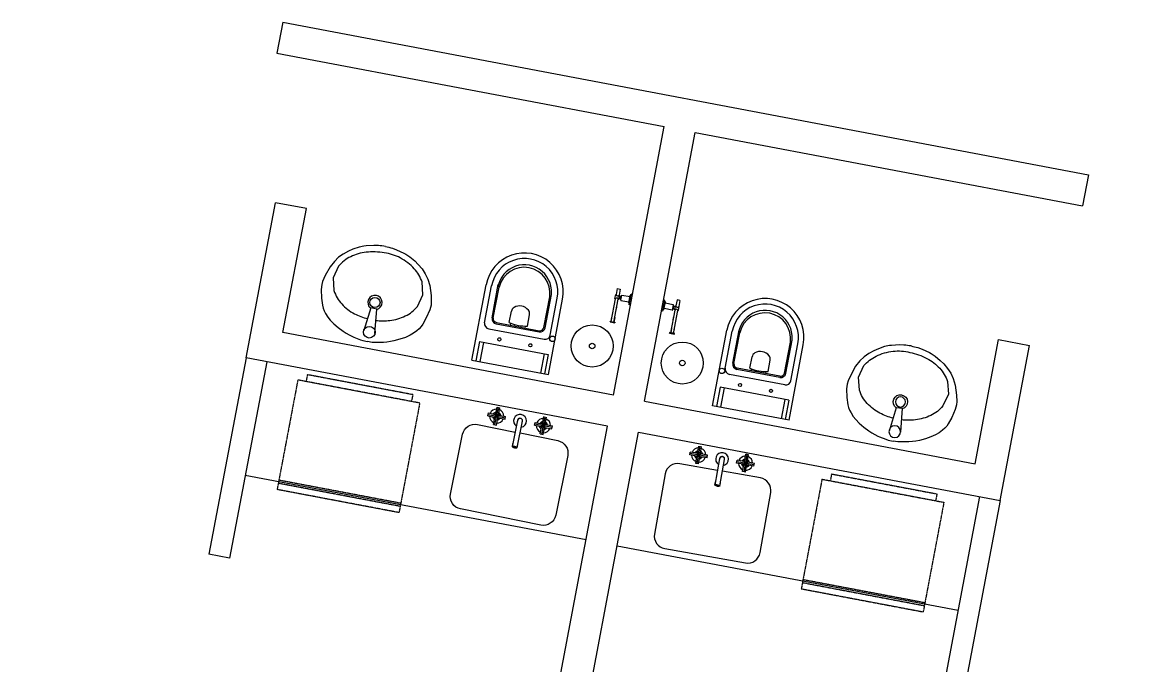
# Model space of a CAD drawing. Header units: inches. Extents: x -18604 to 2753, y -9056 to 3482.
# Drawn here: x -12101 to -11575, y -2750 to -2444 of the extents above; entities that cross this region are included whole.
import ezdxf

# ---------------------------------------------------------------- set-up
doc = ezdxf.new("R2010")
doc.units = ezdxf.units.IN
doc.linetypes.add('DASHED2', pattern=[0.375, 0.25, -0.125])
for name, color, linetype in [('Li Fina', 9, 'Continuous'), ('MOVEIS', 2, 'Continuous'), ('Parede', 6, 'Continuous'), ('Parede Baixo', 4, 'Continuous')]:
    doc.layers.add(name, color=color, linetype=linetype)

# ---------------------------------------------------------------- blocks, each defined once
blk = doc.blocks.new('01LAVL32')
at = {"linetype": 'Continuous'}
for p, q in [((-0.0275, -0.1344), (-0.0154, -0.2499)), ((0.0133, -0.2511), (0.0262, -0.1384)), ((-0.0154, -0.2499), (0.0133, -0.2511))]:
    blk.add_line(p, q, dxfattribs=at)
for points in [[(-0.0012, -0.5498, -0.021013), (-0.0349, -0.548), (-0.056, -0.5445), (-0.0926, -0.5355), (-0.1022, -0.5325), (-0.1239, -0.5233), (-0.1508, -0.5082), (-0.1704, -0.4947), (-0.1919, -0.477), (-0.2106, -0.4578), (-0.2273, -0.4352), (-0.2422, -0.4063), (-0.2575, -0.3608), (-0.2643, -0.3307), (-0.2659, -0.3157), (-0.2642, -0.2925), (-0.255, -0.2525), (-0.2443, -0.2195), (-0.2387, -0.2071), (-0.2316, -0.1957), (-0.2224, -0.1839), (-0.2088, -0.1694), (-0.1945, -0.157), (-0.1744, -0.1429), (-0.1503, -0.129), (-0.124, -0.1163), (-0.1081, -0.1098), (-0.0924, -0.1045), (-0.0763, -0.1), (-0.0683, -0.0981), (-0.0361, -0.092), (-0.0243, -0.0905), (-0.0012, -0.0898)], [(-0.0012, -0.5498, 0.021013), (0.0325, -0.548), (0.0535, -0.5445), (0.0902, -0.5355), (0.0998, -0.5325), (0.1215, -0.5233), (0.1483, -0.5082), (0.168, -0.4947), (0.1895, -0.477), (0.2082, -0.4578), (0.2248, -0.4352), (0.2398, -0.4063), (0.2551, -0.3608), (0.2619, -0.3307), (0.2635, -0.3157), (0.2617, -0.2925), (0.2525, -0.2525), (0.2419, -0.2195), (0.2363, -0.2071), (0.2292, -0.1957), (0.22, -0.1839), (0.2064, -0.1694), (0.1921, -0.157), (0.1719, -0.1429), (0.1478, -0.129), (0.1216, -0.1163), (0.1056, -0.1098), (0.0899, -0.1045), (0.0739, -0.1), (0.0659, -0.0981), (0.0337, -0.092), (0.0219, -0.0905), (-0.0012, -0.0898)], [(-0.021, -0.1961, 0.057807), (-0.0872, -0.2084, 0.085317), (-0.1552, -0.2428, 0.106201), (-0.2035, -0.2979), (-0.2189, -0.3571)], [(-0.2189, -0.3571), (-0.2035, -0.4163, 0.106201), (-0.1552, -0.4714, 0.085317), (-0.0801, -0.5094, 0.090539), (-0.0013, -0.5188, 0.074778), (0.0845, -0.5058, 0.085317), (0.1525, -0.4714, 0.106201), (0.2008, -0.4163), (0.2162, -0.3571), (0.2008, -0.2979, 0.106201), (0.1525, -0.2428, 0.085317), (0.0845, -0.2084, 0.056769), (0.0196, -0.1962, 0.074778)]]:
    blk.add_lwpolyline(points, format="xyb", dxfattribs=at)
for centre, radius in [((-0.0013, -0.1352), 0.0277), ((-0.0013, -0.279), 0.0241)]:
    blk.add_circle(centre, radius, dxfattribs=at)
blk.add_arc((-0.0013, -0.279), 0.0341, 114.7124, 63.992, dxfattribs=at)

msp = doc.modelspace()

# ---------------------------------------------------------------- linework, layer by layer
at = {"layer": 'Li Fina', "linetype": 'DASHED2'}
for p, q in [((-11969.9, -2614.21, 126.88), (-11979.75, -2666.28, 126.88)), ((-11911.93, -2625.18, 126.88), (-11969.9, -2614.21, 126.88)), ((-11965.35, -2611.71, 126.88), (-11965.97, -2614.95, 126.88)), ((-11915.24, -2621.19, 126.88), (-11965.35, -2611.71, 126.88)), ((-11915.24, -2621.19, 126.88), (-11915.86, -2624.43, 126.88)), ((-11911.93, -2625.18, 126.88), (-11921.78, -2677.25, 126.88)), ((-11920.94, -2672.83, 126.88), (-11978.91, -2661.86, 126.88)), ((-11720.61, -2661.37, 126.88), (-11730.46, -2713.45, 126.88)), ((-11720.61, -2661.37, 126.88), (-11662.64, -2672.34, 126.88)), ((-11716.07, -2658.87, 126.88), (-11716.68, -2662.12, 126.88)), ((-11716.07, -2658.87, 126.88), (-11665.95, -2668.35, 126.88)), ((-11921.78, -2677.25, 126.88), (-11979.75, -2666.28, 126.88)), ((-11921.22, -2674.3, 126.88), (-11979.19, -2663.34, 126.88)), ((-11665.95, -2668.35, 126.88), (-11666.57, -2671.6, 126.88)), ((-11662.64, -2672.34, 126.88), (-11672.49, -2724.42, 126.88)), ((-11729.9, -2710.5, 126.88), (-11671.93, -2721.47, 126.88)), ((-11729.63, -2709.03, 126.88), (-11671.65, -2720, 126.88)), ((-11730.46, -2713.45, 126.88), (-11672.49, -2724.42, 126.88))]:
    msp.add_line(p, q, dxfattribs=at)
at = {"layer": 'Li Fina'}
for p, q in [((-11879.55, -2631.23, 63.44), (-11879.28, -2629.9, 63.44)), ((-11879.55, -2631.23, 63.44), (-11876.33, -2631.88, 63.44)), ((-11879.41, -2630.57, 63.44), (-11871.2, -2632.23, 63.44)), ((-11879.28, -2629.9, 63.44), (-11876.06, -2630.55, 63.44)), ((-11876.15, -2632.15, 63.44), (-11874.46, -2630.64, 63.44)), ((-11876.14, -2635.5, 63.44), (-11874.48, -2627.29, 63.44)), ((-11876.06, -2630.55, 63.44), (-11875.31, -2631.4, 63.44)), ((-11875.79, -2630.37, 63.44), (-11875.14, -2627.15, 63.44)), ((-11875.79, -2630.37, 63.44), (-11875.31, -2631.4, 63.44)), ((-11875.14, -2627.15, 63.44), (-11873.81, -2627.42, 63.44)), ((-11874.46, -2630.64, 63.44), (-11873.81, -2627.42, 63.44)), ((-11874.28, -2630.91, 63.44), (-11871.06, -2631.56, 63.44)), ((-11871.33, -2632.89, 63.44), (-11871.06, -2631.56, 63.44)), ((-11853.59, -2634.86, 63.44), (-11852.94, -2631.64, 63.44)), ((-11876.8, -2635.37, 63.44), (-11876.15, -2632.15, 63.44)), ((-11876.8, -2635.37, 63.44), (-11875.47, -2635.64, 63.44)), ((-11875.47, -2635.64, 63.44), (-11874.82, -2632.42, 63.44)), ((-11874.55, -2632.24, 63.44), (-11871.33, -2632.89, 63.44)), ((-11867.87, -2645.91, 63.44), (-11865.33, -2633.33, 63.44)), ((-11865.59, -2646.37, 63.44), (-11863.05, -2633.8, 63.44)), ((-11857.35, -2635.72, 63.44), (-11857.08, -2634.39, 63.44)), ((-11857.35, -2635.72, 63.44), (-11854.13, -2636.37, 63.44)), ((-11857.21, -2635.05, 63.44), (-11849, -2636.71, 63.44)), ((-11857.08, -2634.39, 63.44), (-11853.86, -2635.04, 63.44)), ((-11854.6, -2639.85, 63.44), (-11853.95, -2636.63, 63.44)), ((-11853.95, -2636.63, 63.44), (-11852.26, -2635.13, 63.44)), ((-11853.93, -2639.99, 63.44), (-11852.27, -2631.77, 63.44)), ((-11853.86, -2635.04, 63.44), (-11853.1, -2635.88, 63.44)), ((-11853.59, -2634.86, 63.44), (-11852.62, -2636.9, 63.44)), ((-11853.27, -2640.12, 63.44), (-11852.62, -2636.9, 63.44)), ((-11853.1, -2635.88, 63.44), (-11852.08, -2635.39, 63.44)), ((-11852.35, -2636.73, 63.44), (-11849.13, -2637.38, 63.44)), ((-11852.26, -2635.13, 63.44), (-11851.61, -2631.91, 63.44)), ((-11852.08, -2635.39, 63.44), (-11848.86, -2636.04, 63.44)), ((-11849.13, -2637.38, 63.44), (-11848.86, -2636.04, 63.44)), ((-11854.6, -2639.85, 63.44), (-11853.27, -2640.12, 63.44)), ((-11867.88, -2645.93, 63.44), (-11867.57, -2644.4, 63.44)), ((-11865.59, -2646.39, 63.44), (-11865.28, -2644.86, 63.44)), ((-11780, -2653.98, 63.44), (-11778.55, -2645.72, 63.44)), ((-11779.79, -2648.84, 63.44), (-11779.22, -2645.6, 63.44)), ((-11778.45, -2649.07, 63.44), (-11777.88, -2645.84, 63.44)), ((-11783.52, -2649.79, 63.44), (-11783.28, -2648.45, 63.44)), ((-11780.29, -2650.36, 63.44), (-11783.52, -2649.79, 63.44)), ((-11775.15, -2650.58, 63.44), (-11783.4, -2649.12, 63.44)), ((-11780.05, -2649.02, 63.44), (-11783.28, -2648.45, 63.44)), ((-11780.67, -2653.86, 63.44), (-11780.1, -2650.62, 63.44)), ((-11778.45, -2649.07, 63.44), (-11780.1, -2650.62, 63.44)), ((-11779.28, -2649.85, 63.44), (-11780.05, -2649.02, 63.44)), ((-11778.76, -2650.86, 63.44), (-11779.79, -2648.84, 63.44)), ((-11779.34, -2654.09, 63.44), (-11778.76, -2650.86, 63.44)), ((-11778.27, -2649.34, 63.44), (-11779.28, -2649.85, 63.44)), ((-11775.27, -2651.25, 63.44), (-11778.5, -2650.68, 63.44)), ((-11775.03, -2649.91, 63.44), (-11778.27, -2649.34, 63.44)), ((-11775.27, -2651.25, 63.44), (-11775.03, -2649.91, 63.44)), ((-11771.49, -2664.18, 63.44), (-11769.26, -2651.54, 63.44)), ((-11769.19, -2664.58, 63.44), (-11766.96, -2651.95, 63.44)), ((-11761.21, -2653.73, 63.44), (-11760.98, -2652.39, 63.44)), ((-11757.74, -2652.96, 63.44), (-11760.98, -2652.39, 63.44)), ((-11757.7, -2657.91, 63.44), (-11756.24, -2649.66, 63.44)), ((-11757.48, -2652.78, 63.44), (-11756.91, -2649.54, 63.44)), ((-11756.46, -2654.8, 63.44), (-11757.48, -2652.78, 63.44)), ((-11755.57, -2649.78, 63.44), (-11756.91, -2649.54, 63.44)), ((-11756.14, -2653.01, 63.44), (-11755.57, -2649.78, 63.44)), ((-11779.34, -2654.09, 63.44), (-11780.67, -2653.86, 63.44)), ((-11757.98, -2654.3, 63.44), (-11761.21, -2653.73, 63.44)), ((-11752.84, -2654.51, 63.44), (-11761.1, -2653.06, 63.44)), ((-11758.37, -2657.79, 63.44), (-11757.8, -2654.56, 63.44)), ((-11757.03, -2658.03, 63.44), (-11758.37, -2657.79, 63.44)), ((-11757.03, -2658.03, 63.44), (-11756.46, -2654.8, 63.44)), ((-11756.14, -2653.01, 63.44), (-11756.97, -2653.79, 63.44)), ((-11755.96, -2653.27, 63.44), (-11756.97, -2653.79, 63.44)), ((-11752.96, -2655.18, 63.44), (-11756.2, -2654.61, 63.44)), ((-11752.73, -2653.85, 63.44), (-11755.96, -2653.27, 63.44)), ((-11752.96, -2655.18, 63.44), (-11752.73, -2653.85, 63.44)), ((-11771.5, -2664.2, 63.44), (-11771.22, -2662.66, 63.44)), ((-11769.19, -2664.6, 63.44), (-11768.92, -2663.06, 63.44))]:
    msp.add_line(p, q, dxfattribs=at)
at = {"layer": 'Li Fina', "elevation": 63.44}
for points in [[(-11875.31, -2631.4), (-11875.4, -2631.44), (-11875.48, -2631.48), (-11875.57, -2631.52), (-11875.6, -2631.54), (-11875.63, -2631.55), (-11875.65, -2631.56), (-11875.71, -2631.59), (-11875.76, -2631.61), (-11875.82, -2631.64), (-11875.83, -2631.64), (-11875.83, -2631.65), (-11875.84, -2631.65), (-11875.9, -2631.68), (-11875.96, -2631.71), (-11876.02, -2631.74), (-11876.02, -2631.74), (-11876.03, -2631.74), (-11876.03, -2631.74), (-11876.08, -2631.77), (-11876.13, -2631.79), (-11876.17, -2631.81), (-11876.18, -2631.81), (-11876.19, -2631.82), (-11876.19, -2631.82), (-11876.23, -2631.84), (-11876.26, -2631.85), (-11876.28, -2631.86), (-11876.31, -2631.87), (-11876.32, -2631.88), (-11876.33, -2631.88)], [(-11875.31, -2631.4), (-11875.22, -2631.35), (-11875.13, -2631.31), (-11875.04, -2631.27), (-11875.01, -2631.26), (-11874.99, -2631.24), (-11874.96, -2631.23), (-11874.9, -2631.21), (-11874.85, -2631.18), (-11874.8, -2631.15), (-11874.79, -2631.15), (-11874.78, -2631.15), (-11874.77, -2631.14), (-11874.71, -2631.11), (-11874.65, -2631.09), (-11874.59, -2631.06), (-11874.59, -2631.06), (-11874.59, -2631.05), (-11874.58, -2631.05), (-11874.53, -2631.03), (-11874.48, -2631.01), (-11874.44, -2630.98), (-11874.43, -2630.98), (-11874.43, -2630.98), (-11874.42, -2630.98), (-11874.39, -2630.96), (-11874.35, -2630.94), (-11874.33, -2630.93), (-11874.3, -2630.92), (-11874.29, -2630.91), (-11874.28, -2630.91)], [(-11875.31, -2631.4), (-11875.26, -2631.49), (-11875.22, -2631.57), (-11875.18, -2631.66), (-11875.17, -2631.69), (-11875.15, -2631.72), (-11875.14, -2631.74), (-11875.11, -2631.8), (-11875.09, -2631.85), (-11875.06, -2631.91), (-11875.06, -2631.92), (-11875.06, -2631.92), (-11875.05, -2631.93), (-11875.02, -2631.99), (-11875, -2632.05), (-11874.97, -2632.11), (-11874.97, -2632.11), (-11874.96, -2632.12), (-11874.96, -2632.12), (-11874.94, -2632.17), (-11874.92, -2632.22), (-11874.89, -2632.26), (-11874.89, -2632.27), (-11874.89, -2632.28), (-11874.88, -2632.28), (-11874.87, -2632.32), (-11874.85, -2632.35), (-11874.84, -2632.38), (-11874.83, -2632.4), (-11874.82, -2632.41), (-11874.82, -2632.42)], [(-11874.55, -2632.24), (-11874.56, -2632.24), (-11874.57, -2632.23), (-11874.59, -2632.21), (-11874.61, -2632.18), (-11874.63, -2632.16), (-11874.65, -2632.13), (-11874.66, -2632.12), (-11874.66, -2632.12), (-11874.67, -2632.11), (-11874.7, -2632.08), (-11874.74, -2632.04), (-11874.77, -2631.99), (-11874.78, -2631.99), (-11874.78, -2631.99), (-11874.78, -2631.99), (-11874.82, -2631.94), (-11874.87, -2631.89), (-11874.91, -2631.84), (-11874.92, -2631.83), (-11874.92, -2631.83), (-11874.93, -2631.82), (-11874.97, -2631.78), (-11875.01, -2631.73), (-11875.05, -2631.68), (-11875.07, -2631.66), (-11875.09, -2631.64), (-11875.11, -2631.62), (-11875.18, -2631.54), (-11875.24, -2631.47), (-11875.31, -2631.4)], [(-11853.1, -2635.88), (-11853.19, -2635.92), (-11853.28, -2635.96), (-11853.37, -2636.01), (-11853.4, -2636.02), (-11853.42, -2636.03), (-11853.45, -2636.05), (-11853.51, -2636.07), (-11853.56, -2636.1), (-11853.61, -2636.12), (-11853.62, -2636.13), (-11853.63, -2636.13), (-11853.64, -2636.14), (-11853.7, -2636.16), (-11853.76, -2636.19), (-11853.82, -2636.22), (-11853.82, -2636.22), (-11853.82, -2636.22), (-11853.83, -2636.22), (-11853.88, -2636.25), (-11853.93, -2636.27), (-11853.97, -2636.29), (-11853.98, -2636.3), (-11853.98, -2636.3), (-11853.99, -2636.3), (-11854.02, -2636.32), (-11854.06, -2636.33), (-11854.08, -2636.35), (-11854.11, -2636.36), (-11854.12, -2636.37), (-11854.13, -2636.37)], [(-11852.35, -2636.73), (-11852.35, -2636.72), (-11852.37, -2636.71), (-11852.38, -2636.69), (-11852.4, -2636.67), (-11852.43, -2636.64), (-11852.45, -2636.61), (-11852.46, -2636.61), (-11852.46, -2636.6), (-11852.46, -2636.6), (-11852.5, -2636.56), (-11852.53, -2636.52), (-11852.57, -2636.48), (-11852.57, -2636.48), (-11852.58, -2636.47), (-11852.58, -2636.47), (-11852.62, -2636.42), (-11852.66, -2636.37), (-11852.71, -2636.32), (-11852.71, -2636.32), (-11852.72, -2636.31), (-11852.73, -2636.3), (-11852.77, -2636.26), (-11852.81, -2636.21), (-11852.85, -2636.17), (-11852.87, -2636.15), (-11852.89, -2636.12), (-11852.91, -2636.1), (-11852.97, -2636.03), (-11853.04, -2635.95), (-11853.1, -2635.88)], [(-11866.79, -2646.46), (-11866.31, -2646.53), (-11865.92, -2646.53), (-11865.67, -2646.48), (-11865.59, -2646.37), (-11865.67, -2646.24), (-11865.91, -2646.1), (-11866.26, -2645.97), (-11866.67, -2645.87), (-11867.1, -2645.8), (-11867.47, -2645.79), (-11867.74, -2645.83), (-11867.87, -2645.91), (-11867.84, -2646.04), (-11867.63, -2646.19), (-11867.27, -2646.33), (-11866.79, -2646.46)], [(-11866.78, -2646.4), (-11867.21, -2646.28), (-11867.52, -2646.15), (-11867.65, -2646.02), (-11867.61, -2645.92), (-11867.4, -2645.86), (-11867.07, -2645.87), (-11866.69, -2645.92), (-11866.31, -2646.02), (-11866.01, -2646.15), (-11865.83, -2646.27), (-11865.83, -2646.38), (-11866, -2646.45), (-11866.34, -2646.46), (-11866.78, -2646.4)], [(-11780.29, -2650.36), (-11780.28, -2650.36), (-11780.27, -2650.35), (-11780.24, -2650.34), (-11780.22, -2650.33), (-11780.19, -2650.31), (-11780.15, -2650.29), (-11780.15, -2650.29), (-11780.14, -2650.29), (-11780.13, -2650.28), (-11780.09, -2650.26), (-11780.04, -2650.24), (-11779.99, -2650.21), (-11779.99, -2650.21), (-11779.98, -2650.21), (-11779.98, -2650.21), (-11779.92, -2650.18), (-11779.87, -2650.15), (-11779.81, -2650.12), (-11779.8, -2650.11), (-11779.79, -2650.11), (-11779.78, -2650.1), (-11779.73, -2650.08), (-11779.67, -2650.05), (-11779.62, -2650.02), (-11779.59, -2650.01), (-11779.57, -2650), (-11779.54, -2649.98), (-11779.45, -2649.94), (-11779.36, -2649.89), (-11779.28, -2649.85)], [(-11779.28, -2649.85), (-11779.21, -2649.92), (-11779.14, -2649.99), (-11779.08, -2650.06), (-11779.05, -2650.09), (-11779.03, -2650.11), (-11779.01, -2650.13), (-11778.97, -2650.17), (-11778.93, -2650.22), (-11778.89, -2650.26), (-11778.88, -2650.27), (-11778.88, -2650.28), (-11778.87, -2650.28), (-11778.82, -2650.33), (-11778.78, -2650.38), (-11778.74, -2650.43), (-11778.73, -2650.43), (-11778.73, -2650.43), (-11778.73, -2650.43), (-11778.69, -2650.47), (-11778.65, -2650.51), (-11778.62, -2650.55), (-11778.62, -2650.55), (-11778.61, -2650.56), (-11778.61, -2650.56), (-11778.58, -2650.59), (-11778.56, -2650.62), (-11778.54, -2650.64), (-11778.52, -2650.66), (-11778.51, -2650.67), (-11778.5, -2650.68)], [(-11757.98, -2654.3), (-11757.97, -2654.3), (-11757.96, -2654.29), (-11757.94, -2654.28), (-11757.91, -2654.26), (-11757.88, -2654.25), (-11757.84, -2654.23), (-11757.84, -2654.23), (-11757.83, -2654.22), (-11757.83, -2654.22), (-11757.78, -2654.2), (-11757.73, -2654.17), (-11757.68, -2654.15), (-11757.68, -2654.15), (-11757.68, -2654.14), (-11757.67, -2654.14), (-11757.62, -2654.11), (-11757.56, -2654.08), (-11757.5, -2654.05), (-11757.49, -2654.05), (-11757.48, -2654.05), (-11757.47, -2654.04), (-11757.42, -2654.02), (-11757.37, -2653.99), (-11757.31, -2653.96), (-11757.29, -2653.95), (-11757.26, -2653.93), (-11757.23, -2653.92), (-11757.14, -2653.87), (-11757.06, -2653.83), (-11756.97, -2653.79)], [(-11756.97, -2653.79), (-11757.04, -2653.85), (-11757.11, -2653.92), (-11757.18, -2653.99), (-11757.21, -2654.01), (-11757.23, -2654.03), (-11757.25, -2654.05), (-11757.3, -2654.09), (-11757.34, -2654.13), (-11757.38, -2654.17), (-11757.39, -2654.18), (-11757.4, -2654.19), (-11757.4, -2654.19), (-11757.45, -2654.24), (-11757.5, -2654.28), (-11757.55, -2654.33), (-11757.55, -2654.33), (-11757.55, -2654.33), (-11757.55, -2654.33), (-11757.6, -2654.37), (-11757.63, -2654.41), (-11757.67, -2654.44), (-11757.68, -2654.45), (-11757.68, -2654.45), (-11757.69, -2654.46), (-11757.71, -2654.48), (-11757.74, -2654.51), (-11757.76, -2654.53), (-11757.78, -2654.54), (-11757.79, -2654.56), (-11757.8, -2654.56)], [(-11756.97, -2653.79), (-11757.04, -2653.71), (-11757.1, -2653.64), (-11757.17, -2653.57), (-11757.19, -2653.55), (-11757.21, -2653.53), (-11757.23, -2653.51), (-11757.27, -2653.46), (-11757.32, -2653.42), (-11757.36, -2653.37), (-11757.36, -2653.37), (-11757.37, -2653.36), (-11757.38, -2653.35), (-11757.42, -2653.3), (-11757.47, -2653.26), (-11757.51, -2653.21), (-11757.51, -2653.21), (-11757.51, -2653.2), (-11757.52, -2653.2), (-11757.55, -2653.16), (-11757.59, -2653.12), (-11757.63, -2653.09), (-11757.63, -2653.08), (-11757.64, -2653.08), (-11757.64, -2653.07), (-11757.67, -2653.04), (-11757.69, -2653.02), (-11757.71, -2653), (-11757.73, -2652.98), (-11757.74, -2652.96), (-11757.74, -2652.96)], [(-11756.97, -2653.79), (-11756.9, -2653.86), (-11756.84, -2653.93), (-11756.77, -2654), (-11756.75, -2654.02), (-11756.73, -2654.05), (-11756.71, -2654.07), (-11756.67, -2654.11), (-11756.62, -2654.16), (-11756.58, -2654.2), (-11756.58, -2654.21), (-11756.57, -2654.21), (-11756.56, -2654.22), (-11756.52, -2654.27), (-11756.47, -2654.32), (-11756.43, -2654.36), (-11756.43, -2654.37), (-11756.43, -2654.37), (-11756.42, -2654.37), (-11756.39, -2654.41), (-11756.35, -2654.45), (-11756.31, -2654.49), (-11756.31, -2654.49), (-11756.3, -2654.5), (-11756.3, -2654.5), (-11756.27, -2654.53), (-11756.25, -2654.56), (-11756.23, -2654.58), (-11756.21, -2654.6), (-11756.2, -2654.61), (-11756.2, -2654.61)], [(-11770.4, -2664.7), (-11770.87, -2664.58), (-11771.24, -2664.44), (-11771.45, -2664.3), (-11771.49, -2664.18), (-11771.36, -2664.09), (-11771.09, -2664.04), (-11770.71, -2664.05), (-11770.29, -2664.1), (-11769.88, -2664.2), (-11769.52, -2664.32), (-11769.28, -2664.45), (-11769.19, -2664.58), (-11769.27, -2664.69), (-11769.52, -2664.75), (-11769.91, -2664.76), (-11770.4, -2664.7)], [(-11770.39, -2664.64), (-11769.94, -2664.69), (-11769.61, -2664.67), (-11769.43, -2664.6), (-11769.44, -2664.49), (-11769.62, -2664.36), (-11769.92, -2664.25), (-11770.3, -2664.16), (-11770.69, -2664.11), (-11771.02, -2664.12), (-11771.22, -2664.17), (-11771.27, -2664.27), (-11771.13, -2664.4), (-11770.82, -2664.53), (-11770.39, -2664.64)]]:
    msp.add_lwpolyline(points, dxfattribs=at)
at = {"layer": 'Li Fina'}
for points in [[(-11864.19, -2639.4), (-11846.22, -2643.03, -0.414214), (-11841.53, -2650.1), (-11847.27, -2678.53, -0.414214), (-11854.34, -2683.22), (-11892.57, -2675.5, -0.414214), (-11897.26, -2668.43), (-11891.52, -2640.01, -0.414214), (-11884.45, -2635.31), (-11866.48, -2638.94)], [(-11770.24, -2657.18), (-11788.29, -2653.99, 0.414214), (-11795.24, -2658.86), (-11800.29, -2687.42, 0.414214), (-11795.42, -2694.37), (-11757.01, -2701.15, 0.414214), (-11750.06, -2696.28), (-11745.02, -2667.72, 0.414214), (-11749.89, -2660.77), (-11767.94, -2657.59)]]:
    msp.add_lwpolyline(points, format="xyb", dxfattribs=at)
for centre, radius, start, end in [((-11875.31, -2631.4, 63.44), 3.38, 180.198, 246.9693), ((-11875.31, -2631.4, 63.44), 3.38, 90.1967, 156.9674), ((-11875.31, -2631.4, 63.44), 1.93, 189.1852, 237.9824), ((-11875.31, -2631.4, 63.44), 1.93, 99.1837, 147.9798), ((-11875.31, -2631.4, 63.44), 1.39, 107.7743, 139.386), ((-11875.31, -2631.4, 63.44), 1.36, 108.5786, 138.5822), ((-11876.02, -2630.33, 63.44), 0.226, 258.5581, 348.6074), ((-11874.24, -2630.69, 63.44), 0.226, 168.5574, 258.6084), ((-11875.31, -2631.4, 63.44), 1.36, 18.5843, 48.5785), ((-11875.31, -2631.4, 63.44), 1.39, 17.7801, 49.3819), ((-11875.31, -2631.4, 63.44), 1.93, 9.1874, 57.9765), ((-11875.31, -2631.4, 63.44), 3.38, 0.1987, 66.9658), ((-11864.21, -2633.64, 63.44), 3.06, 281.0157, 236.1504), ((-11875.31, -2631.4, 63.44), 1.39, 197.7786, 229.3916), ((-11875.31, -2631.4, 63.44), 1.36, 198.582, 228.5877), ((-11876.37, -2632.11, 63.44), 0.226, 348.5592, 78.6085), ((-11875.31, -2631.4, 63.44), 3.38, 270.2003, 336.968), ((-11875.31, -2631.4, 63.44), 1.93, 279.1896, 327.9797), ((-11875.31, -2631.4, 63.44), 1.39, 287.7842, 319.3874), ((-11875.31, -2631.4, 63.44), 1.36, 288.588, 318.5844), ((-11874.6, -2632.46, 63.44), 0.226, 78.5578, 168.6092), ((-11864.21, -2633.64, 63.44), 1.22, 331.1354, 186.0307), ((-11864.21, -2633.64, 63.44), 1.17, 352.3134, 164.8527), ((-11853.1, -2635.88, 63.44), 3.38, 180.1981, 246.9694), ((-11853.1, -2635.88, 63.44), 3.38, 90.1967, 156.9674), ((-11853.1, -2635.88, 63.44), 1.93, 189.1864, 237.9831), ((-11853.1, -2635.88, 63.44), 1.93, 99.183, 147.9786), ((-11853.1, -2635.88, 63.44), 1.39, 197.7787, 229.3916), ((-11853.1, -2635.88, 63.44), 1.36, 198.582, 228.5877), ((-11853.1, -2635.88, 63.44), 1.39, 107.7743, 139.386), ((-11854.17, -2636.59, 63.44), 0.226, 348.5581, 78.6087), ((-11853.1, -2635.88, 63.44), 1.36, 108.5785, 138.5821), ((-11853.81, -2634.81, 63.44), 0.226, 258.5581, 348.6076), ((-11853.1, -2635.88, 63.44), 1.93, 279.1903, 327.9809), ((-11853.1, -2635.88, 63.44), 1.39, 287.7844, 319.3874), ((-11853.1, -2635.88, 63.44), 1.36, 288.5878, 318.5843), ((-11852.39, -2636.95, 63.44), 0.226, 78.5574, 168.6081), ((-11852.04, -2635.17, 63.44), 0.226, 168.5576, 258.6091), ((-11853.1, -2635.88, 63.44), 1.39, 17.7801, 49.3819), ((-11853.1, -2635.88, 63.44), 1.36, 18.5843, 48.5784), ((-11853.1, -2635.88, 63.44), 1.93, 9.1862, 57.9758), ((-11853.1, -2635.88, 63.44), 3.38, 0.1986, 66.9657), ((-11853.1, -2635.88, 63.44), 3.38, 270.2004, 336.968), ((-11779.28, -2649.85, 63.44), 3.38, 91.6068, 158.3739), ((-11779.28, -2649.85, 63.44), 3.38, 1.6051, 68.3758), ((-11779.28, -2649.85, 63.44), 3.38, 181.6045, 248.3721), ((-11779.28, -2649.85, 63.44), 1.93, 190.5916, 239.3822), ((-11779.28, -2649.85, 63.44), 1.93, 100.5967, 149.3863), ((-11779.28, -2649.85, 63.44), 1.39, 199.1851, 230.7881), ((-11779.28, -2649.85, 63.44), 1.36, 199.9882, 229.9847), ((-11779.28, -2649.85, 63.44), 1.39, 109.1906, 140.7924), ((-11779.28, -2649.85, 63.44), 1.36, 109.9941, 139.9882), ((-11780.33, -2650.58, 63.44), 0.226, 349.9644, 80.0151), ((-11780.01, -2648.8, 63.44), 0.226, 259.9634, 350.0149), ((-11779.28, -2649.85, 63.44), 3.38, 271.6031, 338.3744), ((-11779.28, -2649.85, 63.44), 1.93, 280.5894, 329.3861), ((-11779.28, -2649.85, 63.44), 1.39, 289.1809, 320.7938), ((-11779.28, -2649.85, 63.44), 1.36, 289.9847, 319.9905), ((-11778.54, -2650.9, 63.44), 0.226, 79.9638, 170.0144), ((-11778.23, -2649.11, 63.44), 0.226, 169.9648, 260.0144), ((-11779.28, -2649.85, 63.44), 1.39, 19.1865, 50.7982), ((-11779.28, -2649.85, 63.44), 1.36, 19.9904, 49.994), ((-11779.28, -2649.85, 63.44), 1.93, 10.5938, 59.3895), ((-11768.12, -2651.82, 63.44), 3.06, 282.4221, 237.5568), ((-11768.12, -2651.82, 63.44), 1.22, 332.5418, 187.4371), ((-11768.12, -2651.82, 63.44), 1.17, 353.7198, 166.2591), ((-11756.97, -2653.79, 63.44), 3.38, 91.6067, 158.3738), ((-11756.97, -2653.79, 63.44), 1.93, 100.596, 149.3851), ((-11756.97, -2653.79, 63.44), 1.39, 109.1906, 140.7924), ((-11756.97, -2653.79, 63.44), 1.36, 109.994, 139.9882), ((-11757.7, -2652.74, 63.44), 0.226, 259.9641, 350.0151), ((-11756.97, -2653.79, 63.44), 1.36, 19.9903, 49.9939), ((-11756.97, -2653.79, 63.44), 1.39, 19.1865, 50.7982), ((-11756.97, -2653.79, 63.44), 1.93, 10.5927, 59.3888), ((-11756.97, -2653.79, 63.44), 3.38, 1.6051, 68.3757), ((-11756.97, -2653.79, 63.44), 3.38, 181.6045, 248.3722), ((-11756.97, -2653.79, 63.44), 1.93, 190.5928, 239.3829), ((-11756.97, -2653.79, 63.44), 1.39, 199.1851, 230.7883), ((-11756.97, -2653.79, 63.44), 1.36, 199.9881, 229.9845), ((-11758.02, -2654.52, 63.44), 0.226, 349.9632, 80.0147), ((-11756.97, -2653.79, 63.44), 3.38, 271.6032, 338.3745), ((-11756.97, -2653.79, 63.44), 1.93, 280.5901, 329.3873), ((-11756.97, -2653.79, 63.44), 1.36, 289.9848, 319.9905), ((-11756.97, -2653.79, 63.44), 1.39, 289.1809, 320.7939), ((-11756.24, -2654.84, 63.44), 0.226, 79.964, 170.0133), ((-11755.92, -2653.05, 63.44), 0.226, 169.9651, 260.0144)]:
    msp.add_arc(centre, radius, start, end, dxfattribs=at)
at = {"layer": 'MOVEIS'}
for p, q in [((-11887.09, -2604.78, 63.44), (-11880.31, -2568.92, 63.44)), ((-11881.08, -2586.98, 63.44), (-11877.75, -2569.4, 63.44)), ((-11877.52, -2584.6, 63.44), (-11874.55, -2568.85, 63.44)), ((-11876.94, -2584.71, 63.44), (-11874.17, -2570.08, 63.44)), ((-11852.27, -2589.38, 63.44), (-11849.29, -2573.63, 63.44)), ((-11819.07, -2575.51, 63.44), (-11818.72, -2573.64, 63.44)), ((-11818.66, -2573.6, 63.44), (-11818.51, -2573.63, 63.44)), ((-11817.96, -2570.74, 63.44), (-11818.51, -2573.63, 63.44)), ((-11817.96, -2570.74, 63.44), (-11816.59, -2571, 63.44)), ((-11816.59, -2571, 63.44), (-11817.13, -2573.89, 63.44)), ((-11816.59, -2571, 63.44), (-11817.13, -2573.89, 63.44)), ((-11816.69, -2570.98, 63.44), (-11816.59, -2571, 63.44)), ((-11815.8, -2573.84, 63.44), (-11811.92, -2574.57, 63.44)), ((-11812.24, -2578.43, 63.44), (-11811.29, -2573.42, 63.44)), ((-11811.66, -2578.59, 63.44), (-11810.7, -2573.48, 63.44)), ((-11811.24, -2573.38, 63.44), (-11810.7, -2573.48, 63.44)), ((-11852.86, -2589.27, 63.44), (-11850.09, -2574.63, 63.44)), ((-11850.74, -2611.66, 63.44), (-11843.95, -2575.79, 63.44)), ((-11849.83, -2592.89, 63.44), (-11846.51, -2575.31, 63.44)), ((-11820.93, -2586.44, 63.44), (-11818.88, -2575.59, 63.44)), ((-11819.56, -2586.7, 63.44), (-11817.51, -2575.85, 63.44)), ((-11819.03, -2575.57, 63.44), (-11818.88, -2575.59, 63.44)), ((-11817.51, -2575.85, 63.44), (-11817.36, -2575.88, 63.44)), ((-11817.3, -2575.84, 63.44), (-11816.95, -2573.98, 63.44)), ((-11817.18, -2575.48, 63.44), (-11816.54, -2575.6, 63.44)), ((-11817.13, -2573.89, 63.44), (-11816.99, -2573.92, 63.44)), ((-11816.97, -2574.35, 63.44), (-11816.33, -2574.47, 63.44)), ((-11816.59, -2575.87, 63.44), (-11816.28, -2574.2, 63.44)), ((-11816.56, -2575.93, 63.44), (-11816.31, -2575.98, 63.44)), ((-11816.32, -2576.33, 63.44), (-11815.86, -2573.88, 63.44)), ((-11816.28, -2576.39, 63.44), (-11812.4, -2577.13, 63.44)), ((-11816.22, -2574.16, 63.44), (-11815.97, -2574.21, 63.44)), ((-11812.51, -2577.72, 63.44), (-11811.81, -2573.98, 63.44)), ((-11812.47, -2577.77, 63.44), (-11812.18, -2577.83, 63.44)), ((-11812.2, -2578.49, 63.44), (-11811.66, -2578.59, 63.44)), ((-11811.75, -2573.94, 63.44), (-11811.45, -2574, 63.44)), ((-11796.92, -2581.38, 63.44), (-11795.96, -2576.27, 63.44)), ((-11796.32, -2581.44, 63.44), (-11795.38, -2576.43, 63.44)), ((-11795.42, -2576.37, 63.44), (-11795.96, -2576.27, 63.44)), ((-11795.81, -2580.88, 63.44), (-11795.1, -2577.14, 63.44)), ((-11795.14, -2577.08, 63.44), (-11795.44, -2577.03, 63.44)), ((-11791.33, -2578.47, 63.44), (-11795.22, -2577.73, 63.44)), ((-11791.76, -2580.98, 63.44), (-11791.29, -2578.52, 63.44)), ((-11791.34, -2580.65, 63.44), (-11791.03, -2578.98, 63.44)), ((-11791.07, -2578.92, 63.44), (-11791.31, -2578.88, 63.44)), ((-11790.67, -2580.88, 63.44), (-11790.32, -2579.01, 63.44)), ((-11790.11, -2579, 63.44), (-11790.26, -2578.97, 63.44)), ((-11789.57, -2576.11, 63.44), (-11790.11, -2579, 63.44)), ((-11789.57, -2576.11, 63.44), (-11790.11, -2579, 63.44)), ((-11789.47, -2576.13, 63.44), (-11789.57, -2576.11, 63.44)), ((-11788.19, -2576.37, 63.44), (-11789.57, -2576.11, 63.44)), ((-11788.19, -2576.37, 63.44), (-11788.74, -2579.26, 63.44)), ((-11869.37, -2586.95, 63.44), (-11868.35, -2581.57, 63.44)), ((-11860.72, -2588.58, 63.44), (-11859.7, -2583.2, 63.44)), ((-11820.93, -2586.44, 63.44), (-11820.52, -2584.28, 63.44)), ((-11818.41, -2580.61, 63.44), (-11818.19, -2579.48, 63.44)), ((-11796.38, -2581.48, 63.44), (-11796.92, -2581.38, 63.44)), ((-11795.87, -2580.92, 63.44), (-11796.16, -2580.86, 63.44)), ((-11791.82, -2581.02, 63.44), (-11795.7, -2580.29, 63.44)), ((-11792.54, -2591.81, 63.44), (-11790.49, -2580.97, 63.44)), ((-11791.4, -2580.69, 63.44), (-11791.65, -2580.65, 63.44)), ((-11790.65, -2580.5, 63.44), (-11791.29, -2580.38, 63.44)), ((-11791.16, -2592.07, 63.44), (-11789.11, -2581.23, 63.44)), ((-11790.44, -2579.37, 63.44), (-11791.08, -2579.25, 63.44)), ((-11790.49, -2580.97, 63.44), (-11790.63, -2580.94, 63.44)), ((-11788.96, -2581.26, 63.44), (-11789.11, -2581.23, 63.44)), ((-11788.9, -2581.22, 63.44), (-11788.55, -2579.35, 63.44)), ((-11788.59, -2579.29, 63.44), (-11788.74, -2579.26, 63.44)), ((-11875.53, -2587.52, 63.44), (-11855.19, -2591.37, 63.44)), ((-11875.42, -2586.93, 63.44), (-11855.08, -2590.78, 63.44)), ((-11868.69, -2588.21, 63.44), (-11868.52, -2587.28, 63.44)), ((-11866.73, -2588.58, 63.44), (-11866.6, -2587.91, 63.44)), ((-11863.78, -2589.13, 63.44), (-11863.65, -2588.46, 63.44)), ((-11861.81, -2589.51, 63.44), (-11861.64, -2588.58, 63.44)), ((-11821.41, -2586.58, 63.44), (-11821.36, -2586.36, 63.44)), ((-11821.41, -2586.58, 63.44), (-11821.36, -2586.36, 63.44)), ((-11821.41, -2586.58, 63.44), (-11819.12, -2587.01, 63.44)), ((-11819.12, -2587.01, 63.44), (-11821.41, -2586.58, 63.44)), ((-11821.36, -2586.36, 63.44), (-11819.08, -2586.79, 63.44)), ((-11821.36, -2586.36, 63.44), (-11820.93, -2586.44, 63.44)), ((-11819.15, -2584.54, 63.44), (-11819.56, -2586.7, 63.44)), ((-11819.56, -2586.7, 63.44), (-11819.08, -2586.79, 63.44)), ((-11819.12, -2587.01, 63.44), (-11819.08, -2586.79, 63.44)), ((-11819.08, -2586.79, 63.44), (-11819.12, -2587.01, 63.44)), ((-11791.38, -2585.72, 63.44), (-11791.17, -2584.59, 63.44)), ((-11879.09, -2589.9, 63.44), (-11852.75, -2594.88, 63.44)), ((-11873.5, -2594.41, 63.44), (-11874.34, -2594.25, 63.44)), ((-11793.02, -2591.72, 63.44), (-11793.06, -2591.94, 63.44)), ((-11793.06, -2591.94, 63.44), (-11793.02, -2591.72, 63.44)), ((-11793.06, -2591.94, 63.44), (-11790.77, -2592.37, 63.44)), ((-11790.77, -2592.37, 63.44), (-11793.06, -2591.94, 63.44)), ((-11790.73, -2592.15, 63.44), (-11793.02, -2591.72, 63.44)), ((-11792.54, -2591.81, 63.44), (-11793.02, -2591.72, 63.44)), ((-11792.13, -2589.65, 63.44), (-11792.54, -2591.81, 63.44)), ((-11791.16, -2592.07, 63.44), (-11790.75, -2589.91, 63.44)), ((-11790.73, -2592.15, 63.44), (-11791.16, -2592.07, 63.44)), ((-11790.77, -2592.37, 63.44), (-11790.73, -2592.15, 63.44)), ((-11790.77, -2592.37, 63.44), (-11790.73, -2592.15, 63.44)), ((-11772.63, -2626.44, 63.44), (-11765.84, -2590.57, 63.44)), ((-11766.62, -2608.64, 63.44), (-11763.29, -2591.06, 63.44)), ((-11763.06, -2606.26, 63.44), (-11760.08, -2590.51, 63.44)), ((-11762.47, -2606.37, 63.44), (-11759.7, -2591.73, 63.44)), ((-11883.52, -2595.99, 63.44), (-11885.25, -2605.13, 63.44)), ((-11883.52, -2595.99, 63.44), (-11850.86, -2602.17, 63.44)), ((-11881.63, -2596.35, 63.44), (-11883.36, -2605.49, 63.44)), ((-11858.76, -2597.2, 63.44), (-11859.61, -2597.04, 63.44)), ((-11738.4, -2610.92, 63.44), (-11735.63, -2596.29, 63.44)), ((-11737.81, -2611.03, 63.44), (-11734.83, -2595.29, 63.44)), ((-11736.27, -2633.31, 63.44), (-11729.49, -2597.45, 63.44)), ((-11735.37, -2614.55, 63.44), (-11732.04, -2596.97, 63.44)), ((-11887.09, -2604.78, 63.44), (-11850.74, -2611.66, 63.44)), ((-11852.74, -2601.81, 63.44), (-11854.47, -2610.95, 63.44)), ((-11850.86, -2602.17, 63.44), (-11852.59, -2611.31, 63.44)), ((-11754.9, -2608.6, 63.44), (-11753.89, -2603.22, 63.44)), ((-11746.26, -2610.24, 63.44), (-11745.24, -2604.86, 63.44)), ((-11740.73, -2613.03, 63.44), (-11761.07, -2609.18, 63.44)), ((-11740.62, -2612.44, 63.44), (-11760.96, -2608.59, 63.44)), ((-11754.23, -2609.86, 63.44), (-11754.05, -2608.94, 63.44)), ((-11752.26, -2610.23, 63.44), (-11752.13, -2609.56, 63.44)), ((-11749.31, -2610.79, 63.44), (-11749.19, -2610.12, 63.44)), ((-11747.35, -2611.16, 63.44), (-11747.17, -2610.24, 63.44)), ((-11738.29, -2616.54, 63.44), (-11764.62, -2611.56, 63.44)), ((-11759.88, -2615.91, 63.44), (-11759.03, -2616.07, 63.44)), ((-11769.05, -2617.65, 63.44), (-11770.78, -2626.79, 63.44)), ((-11736.39, -2623.83, 63.44), (-11769.05, -2617.65, 63.44)), ((-11767.17, -2618, 63.44), (-11768.9, -2627.14, 63.44)), ((-11745.14, -2618.7, 63.44), (-11744.3, -2618.86, 63.44)), ((-11736.27, -2633.31, 63.44), (-11772.63, -2626.44, 63.44)), ((-11738.28, -2623.47, 63.44), (-11740.01, -2632.61, 63.44)), ((-11736.39, -2623.83, 63.44), (-11738.12, -2632.96, 63.44)), ((-11832.79, -2690.24, 63.44), (-11994.91, -2659.56, 63.44)), ((-11818.05, -2693.03, 63.44), (-11655.92, -2723.7, 63.44))]:
    msp.add_line(p, q, dxfattribs=at)
for centre, radius in [((-11829.9, -2598.06, 63.44), 10), ((-11874.04, -2594.94, 63.44), 0.75), ((-11848.81, -2594.66, 63.44), 1.31), ((-11859.3, -2597.72, 63.44), 0.75), ((-11829.9, -2598.06, 63.44), 1.31), ((-11787.06, -2606.16, 63.44), 10), ((-11787.06, -2606.16, 63.44), 1.31), ((-11768.21, -2609.9, 63.44), 1.31), ((-11759.57, -2616.59, 63.44), 0.75), ((-11744.83, -2619.38, 63.44), 0.75)]:
    msp.add_circle(centre, radius, dxfattribs=at)
for centre, radius, start, end in [((-11862.13, -2572.35, 63.44), 18.5, 349.2862, 169.2862), ((-11862.13, -2572.35, 63.44), 15.9, 349.2862, 169.2862), ((-11862.13, -2572.35, 63.44), 12.9, 349.2862, 169.2862), ((-11862.23, -2572.9, 63.44), 12.26, 351.8868, 166.6857), ((-11818.67, -2573.65, 63.44), 0.05, 79.2862, 169.2862), ((-11817.78, -2573.52, 63.44), 0.74, 188.212, 330.3605), ((-11815.81, -2573.89, 63.44), 0.05, 79.2862, 169.2862), ((-11811.24, -2573.43, 63.44), 0.05, 79.2862, 169.2862), ((-11864.39, -2584.32, 63.44), 5.3, 38.454, 120.1185), ((-11819.02, -2575.52, 63.44), 0.05, 169.2862, 259.2862), ((-11818.24, -2575.96, 63.44), 0.74, 8.212, 150.3605), ((-11817.35, -2575.83, 63.44), 0.05, 259.2862, 349.2862), ((-11817.19, -2575.53, 63.44), 0.05, 79.2862, 169.2862), ((-11816.96, -2574.3, 63.44), 0.05, 169.2862, 259.2862), ((-11817, -2573.97, 63.44), 0.05, 349.2862, 79.2862), ((-11816.54, -2575.88, 63.44), 0.05, 169.2862, 259.2862), ((-11816.27, -2576.34, 63.44), 0.05, 169.2862, 259.2862), ((-11816.3, -2575.93, 63.44), 0.05, 259.2862, 349.2862), ((-11816.23, -2574.21, 63.44), 0.05, 79.2862, 169.2862), ((-11815.98, -2574.26, 63.44), 0.05, 349.2862, 79.2862), ((-11812.47, -2577.72, 63.44), 0.05, 169.2862, 259.2862), ((-11812.19, -2578.44, 63.44), 0.05, 169.2862, 259.2862), ((-11812.19, -2577.88, 63.44), 0.05, 349.2862, 79.2862), ((-11811.76, -2573.99, 63.44), 0.05, 79.2862, 169.2862), ((-11811.45, -2573.95, 63.44), 0.05, 259.2862, 349.2862), ((-11795.43, -2576.98, 63.44), 0.05, 169.2862, 259.2862), ((-11795.43, -2576.42, 63.44), 0.05, 349.2862, 79.2862), ((-11795.15, -2577.13, 63.44), 0.05, 349.2862, 79.2862), ((-11791.32, -2578.93, 63.44), 0.05, 79.2862, 169.2862), ((-11791.34, -2578.51, 63.44), 0.05, 349.2862, 79.2862), ((-11791.07, -2578.97, 63.44), 0.05, 349.2862, 79.2862), ((-11790.27, -2579.02, 63.44), 0.05, 79.2862, 169.2862), ((-11789.38, -2578.9, 63.44), 0.74, 188.212, 330.3605), ((-11747.67, -2594.01, 63.44), 18.5, 349.2862, 169.2862), ((-11747.67, -2594.01, 63.44), 15.9, 349.2862, 169.2862), ((-11865.7, -2582.07, 63.44), 2.7, 120.1185, 169.2862), ((-11862.36, -2582.7, 63.44), 2.7, 349.2862, 38.454), ((-11796.37, -2581.43, 63.44), 0.05, 259.2862, 349.2862), ((-11796.17, -2580.91, 63.44), 0.05, 79.2862, 169.2862), ((-11795.86, -2580.87, 63.44), 0.05, 259.2862, 349.2862), ((-11791.81, -2580.97, 63.44), 0.05, 259.2862, 349.2862), ((-11791.64, -2580.6, 63.44), 0.05, 169.2862, 259.2862), ((-11791.39, -2580.64, 63.44), 0.05, 259.2862, 349.2862), ((-11790.62, -2580.89, 63.44), 0.05, 169.2862, 259.2862), ((-11790.66, -2580.55, 63.44), 0.05, 349.2862, 79.2862), ((-11789.84, -2581.33, 63.44), 0.74, 8.212, 150.3605), ((-11790.43, -2579.32, 63.44), 0.05, 259.2862, 349.2862), ((-11788.95, -2581.21, 63.44), 0.05, 259.2862, 349.2862), ((-11788.6, -2579.34, 63.44), 0.05, 349.2862, 79.2862), ((-11747.67, -2594.01, 63.44), 12.9, 349.2862, 169.2862), ((-11747.77, -2594.56, 63.44), 12.26, 351.8868, 166.6857), ((-11878.62, -2587.45, 63.44), 2.5, 169.2862, 259.2862), ((-11875.07, -2585.06, 63.44), 2.5, 169.2862, 259.2862), ((-11875.07, -2585.06, 63.44), 1.9, 169.2862, 259.2862), ((-11860, -2564.39, 63.44), 24.42, 247.4532, 257.8598), ((-11861.2, -2564.16, 63.44), 24.42, 260.7127, 271.1193), ((-11854.73, -2588.91, 63.44), 2.5, 259.2862, 349.2862), ((-11854.73, -2588.91, 63.44), 1.9, 259.2862, 349.2862), ((-11852.29, -2592.43, 63.44), 2.5, 259.2862, 349.2862), ((-11751.23, -2603.72, 63.44), 2.7, 120.1185, 169.2862), ((-11749.93, -2605.97, 63.44), 5.3, 38.454, 120.1185), ((-11747.89, -2604.36, 63.44), 2.7, 349.2862, 38.454), ((-11764.16, -2609.1, 63.44), 2.5, 169.2862, 259.2862), ((-11760.6, -2606.72, 63.44), 2.5, 169.2862, 259.2862), ((-11760.6, -2606.72, 63.44), 1.9, 169.2862, 259.2862), ((-11745.54, -2586.05, 63.44), 24.42, 247.4532, 257.8598), ((-11746.74, -2585.82, 63.44), 24.42, 260.7127, 271.1193), ((-11740.27, -2610.57, 63.44), 2.5, 259.2862, 349.2862), ((-11740.27, -2610.57, 63.44), 1.9, 259.2862, 349.2862), ((-11737.83, -2614.08, 63.44), 2.5, 259.2862, 349.2862)]:
    msp.add_arc(centre, radius, start, end, dxfattribs=at)
at = {"layer": 'Parede'}
for p, q in [((-11977.05, -2444.13, 63.44), (-11979.84, -2458.87, 63.44)), ((-11977.05, -2444.13, 63.44), (-11593.85, -2516.63, 63.44)), ((-11979.84, -2458.87, 63.44), (-11795.61, -2493.72, 63.44)), ((-11819.77, -2621.46, 63.44), (-11795.61, -2493.72, 63.44)), ((-11805.03, -2624.25, 63.44), (-11780.87, -2496.51, 63.44)), ((-11780.87, -2496.51, 63.44), (-11596.64, -2531.37, 63.44)), ((-11593.85, -2516.63, 63.44), (-11596.64, -2531.37, 63.44)), ((-11994.51, -2603.66, 63.44), (-11980.57, -2529.97, 63.44)), ((-11965.83, -2532.76, 63.44), (-11980.57, -2529.97, 63.44)), ((-11976.98, -2591.71, 63.44), (-11965.83, -2532.76, 63.44)), ((-11819.77, -2621.46, 63.44), (-11976.98, -2591.71, 63.44)), ((-11647.82, -2653.99, 63.44), (-11636.67, -2595.04, 63.44)), ((-11636.67, -2595.04, 63.44), (-11621.93, -2597.83, 63.44)), ((-11635.87, -2671.52, 63.44), (-11621.93, -2597.83, 63.44)), ((-11822.56, -2636.2, 63.44), (-11994.51, -2603.66, 63.44)), ((-11805.03, -2624.25, 63.44), (-11647.82, -2653.99, 63.44)), ((-11807.82, -2638.99, 63.44), (-11635.87, -2671.52, 63.44))]:
    msp.add_line(p, q, dxfattribs=at)
msp.add_arc((-10812.08, -5815.46, 63.44), 3240.42, 67.24622, 67.24622, dxfattribs=at)
at = {"layer": 'Parede Baixo'}
for p, q in [((-11994.51, -2603.66, 63.44), (-12012.17, -2697.01, 63.44)), ((-11984.69, -2605.52, 63.44), (-12002.35, -2698.87, 63.44)), ((-11922.95, -3166.78, 63.44), (-11822.56, -2636.2, 63.44)), ((-11908.21, -3169.57, 63.44), (-11807.82, -2638.99, 63.44)), ((-11645.7, -2669.66, 63.44), (-11663.36, -2763, 63.44)), ((-11635.87, -2671.52, 63.44), (-11653.53, -2764.86, 63.44)), ((-12002.35, -2698.87, 63.44), (-12012.17, -2697.01, 63.44))]:
    msp.add_line(p, q, dxfattribs=at)

# ---------------------------------------------------------------- block references
at = {"layer": 'MOVEIS', "yscale": 100, "zscale": 99.99999999999989}
for p, xscale, rotation in [((-11938.54, -2604.76, 63.44), 100.0000000000075, 169.2862480787813), ((-11688.38, -2652.09, 63.44), -100.0000000000116, 169.2862480787689)]:
    msp.add_blockref('01LAVL32', p, dxfattribs=dict(at, xscale=xscale, rotation=rotation))

doc.saveas('drawing.dxf')
